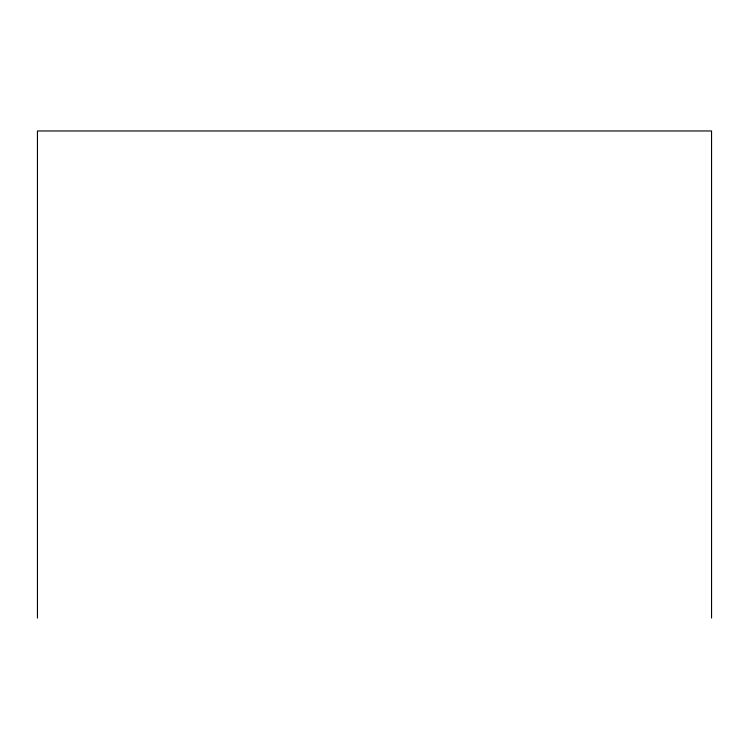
<?xml version="1.0" encoding="UTF-8"?>
<svg xmlns="http://www.w3.org/2000/svg" width="749" height="749" viewBox="0 0 749 749"><rect width="100%" height="100%" fill="white"/><g stroke="black" fill="none" stroke-linecap="round" stroke-linejoin="round"><path stroke-width="1.12" d="M711.55 618.028L711.55 130.972L37.45 130.972L37.45 618.028"/></g></svg>
